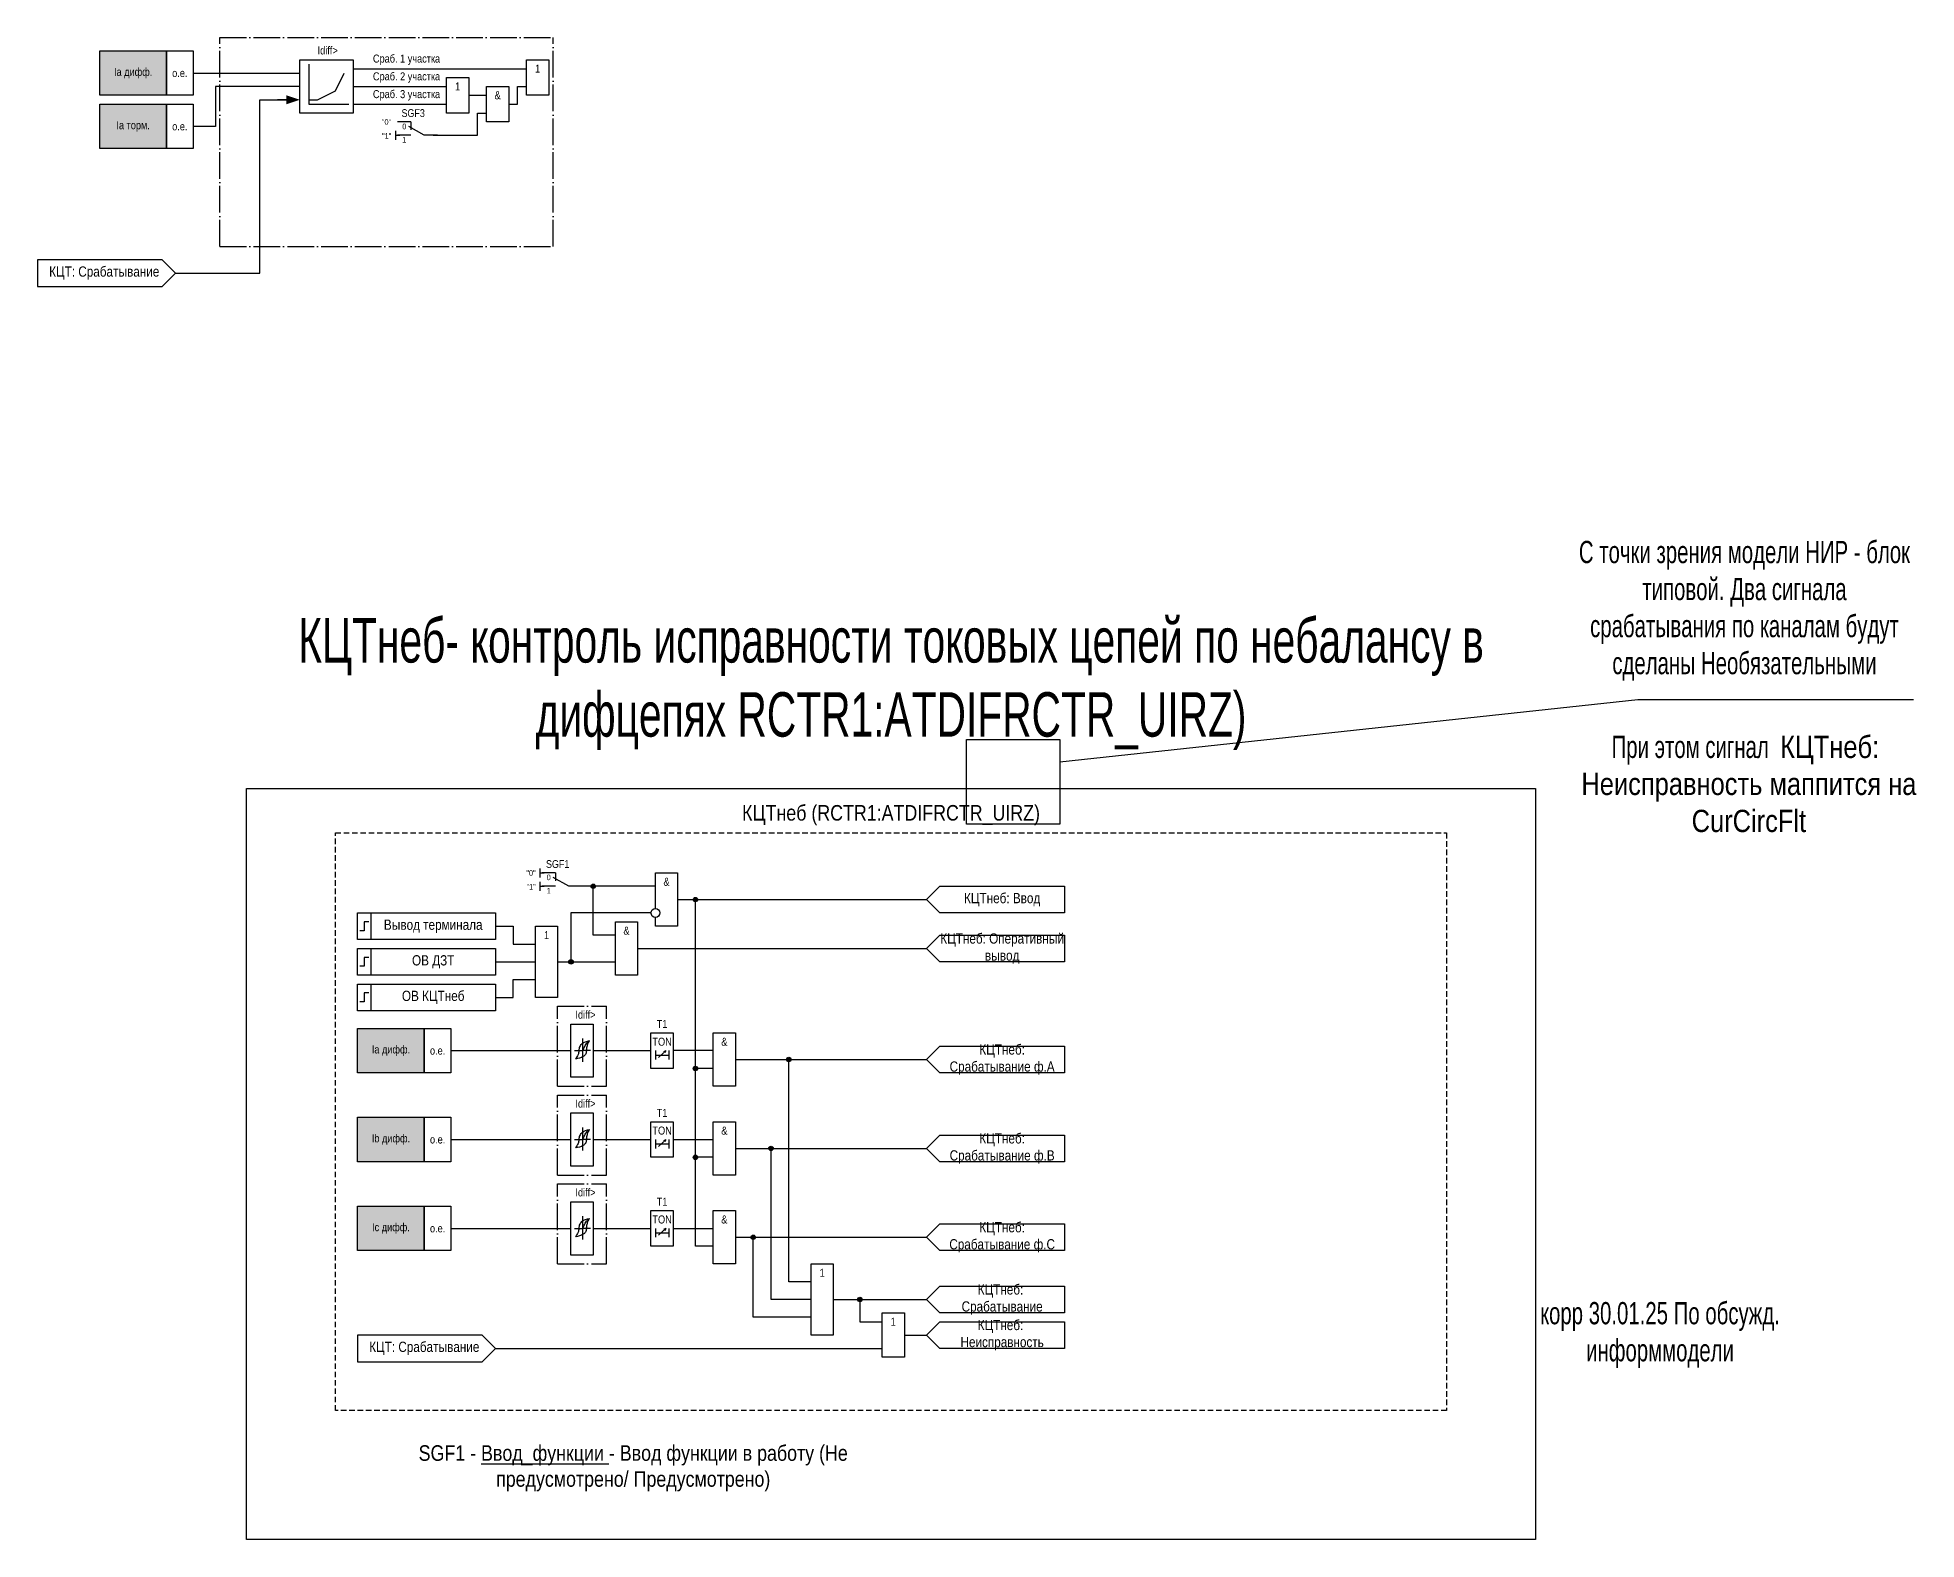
# Model space of a CAD drawing. Header units: millimetres. Extents: x -2824 to 4649, y -997 to 959.
# Drawn here: x 3345 to 3767.7, y -510 to -172 of the extents above; entities that cross this region are included whole.
import ezdxf
from ezdxf.enums import TextEntityAlignment as Align

# ---------------------------------------------------------------- set-up
doc = ezdxf.new("R2010")
doc.units = ezdxf.units.MM
doc.linetypes.add('ACAD_ISO04W100', pattern=[30, 24, -3, 0, -3])
doc.linetypes.add('штриховая2', pattern=[0.375, 0.25, -0.125])
doc.layers.add('TEXT', color=7, linetype='Continuous', lineweight=25)
doc.layers.add('Основная', color=7, linetype='Continuous')
doc.styles.add('1.8_Gost_RD', font='ARIALN.TTF', dxfattribs={"height": 1.8})
doc.styles.add('2.5_Gost_RD', font='ARIALN.TTF', dxfattribs={"height": 2.5})
doc.styles.add('3.5_Gost_RD', font='ARIALN.TTF', dxfattribs={"height": 3.5})
doc.styles.add('Вывод', font='ARIALN.TTF', dxfattribs={"height": 2.5})
doc.styles.add('Компонент', font='ARIALN.TTF', dxfattribs={"height": 3.5})

# ---------------------------------------------------------------- blocks, each defined once
blk = doc.blocks.new('*U49')
at = {"layer": 'Основная', "linetype": 'ACAD_ISO04W100', "ltscale": 0.25}
for p, q in [((0, 0), (75, 0)), ((0, -47), (0, 0)), ((75, -47), (75, 0)), ((0, -47), (75, -47))]:
    blk.add_line(p, q, dxfattribs=at)
at = {"layer": 'Основная', "style": 'Компонент'}
blk.add_attdef('ОУ', text='', height=3.5, dxfattribs=at).set_placement((75, 0), align=Align.MIDDLE_CENTER)
blk = doc.blocks.new('*U32')
at = {"layer": 'Основная', "color": 0}
blk.add_line((0, 0), (7, 4), dxfattribs=at)
at = {"layer": 'Основная', "ltscale": 0.35}
blk.add_line((6, 6), (6, 2.5), dxfattribs=at)
blk = doc.blocks.new('*U33')
at = {"layer": 'Основная', "color": 0}
for p, q in [((-3, 6), (-9, 6)), ((-3, 0), (-9, 0)), ((9, 0), (3, 0))]:
    blk.add_line(p, q, dxfattribs=at)
at = {"layer": 'Основная', "ltscale": 0.25, "xscale": -1}
blk.add_blockref('*U32', (3, 0), dxfattribs=at)
at = {"layer": 'Основная'}
for tag, height, style, p in [('ОУ', 3.5, 'Компонент', (-2, 10)), ('В1', 2.5, 'Вывод', (-14, 6)), ('В2', 2.5, 'Вывод', (-6, 4)), ('В3', 2.5, 'Вывод', (-6, -2))]:
    blk.add_attdef(tag, text='', height=height, dxfattribs=dict(at, style=style)).set_placement(p, align=Align.MIDDLE_CENTER)
blk = doc.blocks.new('*U51')
at = {"ltscale": 0.25}
blk.add_line((-1, 0), (-5, 0), dxfattribs=at)
blk.add_lwpolyline([(-3, 0, 2, 0, 0), (0, 0, 0, 0, 0)], format="xyseb", dxfattribs=at)
at = {"layer": 'Основная', "style": 'Вывод'}
blk.add_attdef('ОТ', text='', height=2.5, dxfattribs=at).set_placement((-4, 0), align=Align.MIDDLE_CENTER)
blk = doc.blocks.new('*U24')
at = {"layer": 'Основная', "linetype": 'ACAD_ISO04W100', "ltscale": 0.25}
for p, q in [((0, 0), (11, 0)), ((0, -18), (0, 0)), ((11, -18), (11, 0)), ((0, -18), (11, -18))]:
    blk.add_line(p, q, dxfattribs=at)
at = {"layer": 'Основная', "style": 'Компонент'}
blk.add_attdef('ОУ', text='', height=3.5, dxfattribs=at).set_placement((11, 0), align=Align.MIDDLE_CENTER)
blk = doc.blocks.new('Точка')
at = {"ltscale": 100}
h = blk.add_hatch(color=256, dxfattribs=at)
h.dxf.hatch_style = 1
edge = h.paths.add_edge_path()
edge.add_arc((0, 0), 0.5, 0, 360)
blk.add_circle((0, 0), 0.5, dxfattribs=at)

msp = doc.modelspace()

# ---------------------------------------------------------------- hatches: boundary and pattern name
at = {"ltscale": 100, "true_color": 0xf7941d}
h = msp.add_hatch(color=30, dxfattribs=at)
h.dxf.hatch_style = 1
h.paths.add_polyline_path([(3359, -175), (3374, -175), (3374, -185), (3359, -185)])
h = msp.add_hatch(color=30, dxfattribs=at)
h.dxf.hatch_style = 1
h.paths.add_polyline_path([(3359, -187), (3374, -187), (3374, -197), (3359, -197)])
h = msp.add_hatch(color=30, dxfattribs=at)
h.dxf.hatch_style = 1
h.paths.add_polyline_path([(3417, -395), (3432, -395), (3432, -405), (3417, -405)])
h = msp.add_hatch(color=30, dxfattribs=at)
h.dxf.hatch_style = 1
h.paths.add_polyline_path([(3417, -415), (3432, -415), (3432, -425), (3417, -425)])
h = msp.add_hatch(color=30, dxfattribs=at)
h.dxf.hatch_style = 1
h.paths.add_polyline_path([(3417, -435), (3432, -435), (3432, -445), (3417, -445)])

# ---------------------------------------------------------------- linework, layer by layer
at = {"ltscale": 100}
for p, q in [((3416, -179), (3455, -179)), ((3416, -183), (3437, -183)), ((3442, -185), (3446, -185)), ((3416, -187), (3437, -187)), ((3425.5, -193), (3425.5, -195)), ((3425.5, -194), (3426.5, -194)), ((3458, -359), (3458, -361)), ((3458, -360), (3459, -360)), ((3458, -362), (3458, -364)), ((3458, -363), (3459, -363)), ((3448, -380), (3457, -380)), ((3462, -380), (3475, -380)), ((3448, -467), (3535, -467))]:
    msp.add_line(p, q, dxfattribs=at)
at = {"color": 67, "ltscale": 100, "true_color": 0x727430}
for p, q in [((3575, -335), (3705, -321)), ((3705, -321), (3767, -321))]:
    msp.add_line(p, q, dxfattribs=at)
at = {"color": 7, "ltscale": 100}
for p, q in [((3484.7, -401.54), (3486.37, -400.05)), ((3486.37, -400.05), (3485.85, -400.27)), ((3486.37, -400.05), (3486.11, -400.52)), ((3484.7, -421.54), (3486.37, -420.05)), ((3486.37, -420.05), (3485.85, -420.27)), ((3486.37, -420.05), (3486.11, -420.52)), ((3484.7, -441.54), (3486.37, -440.05)), ((3486.37, -440.05), (3485.85, -440.27)), ((3486.37, -440.05), (3486.11, -440.52))]:
    msp.add_line(p, q, dxfattribs=at)
at = {"ltscale": 100}
for points in [[(3359, -175), (3374, -175), (3374, -185), (3359, -185)], [(3374, -175), (3380, -175), (3380, -185), (3374, -185)], [(3359, -187), (3374, -187), (3374, -197), (3359, -197)], [(3374, -187), (3380, -187), (3380, -197), (3374, -197)], [(3417, -369), (3420, -369), (3420, -375), (3417, -375)], [(3417, -369), (3448, -369), (3448, -375), (3417, -375)], [(3457, -372), (3462, -372), (3462, -388), (3457, -388)], [(3417, -377), (3420, -377), (3420, -383), (3417, -383)], [(3417, -377), (3448, -377), (3448, -383), (3417, -383)], [(3417, -385), (3420, -385), (3420, -391), (3417, -391)], [(3417, -385), (3448, -385), (3448, -391), (3417, -391)], [(3417, -395), (3432, -395), (3432, -405), (3417, -405)], [(3432, -395), (3438, -395), (3438, -405), (3432, -405)], [(3483, -396), (3488, -396), (3488, -404), (3483, -404)], [(3417, -415), (3432, -415), (3432, -425), (3417, -425)], [(3432, -415), (3438, -415), (3438, -425), (3432, -425)], [(3483, -416), (3488, -416), (3488, -424), (3483, -424)], [(3417, -435), (3432, -435), (3432, -445), (3417, -445)], [(3432, -435), (3438, -435), (3438, -445), (3432, -445)], [(3483, -436), (3488, -436), (3488, -444), (3483, -444)], [(3519, -448), (3524, -448), (3524, -464), (3519, -464)], [(3535, -459), (3540, -459), (3540, -469), (3535, -469)]]:
    msp.add_lwpolyline(points, close=True, dxfattribs=at)
for points in [[(3406, -178), (3406, -187)], [(3406, -186), (3408, -186), (3412, -184), (3414, -180)], [(3404, -183), (3385, -183), (3385, -192), (3380, -192)], [(3451, -187), (3453, -187), (3453, -183), (3455, -183)], [(3376, -225), (3395, -225), (3395, -186), (3403, -186)], [(3406, -187), (3415, -187)], [(3434, -194), (3444, -194), (3444, -189), (3446, -189)], [(3475, -374), (3470, -374), (3470, -363), (3465, -363)], [(3484, -363), (3470, -363)], [(3489, -366), (3545, -366)], [(3497, -404), (3493, -404), (3493, -366)], [(3483, -369), (3465, -369), (3465, -380)], [(3448, -372), (3452, -372), (3452, -376), (3457, -376)], [(3475, -374), (3470, -374)], [(3480, -377), (3545, -377)], [(3448, -388), (3452, -388), (3452, -384), (3457, -384)], [(3484, -400), (3484, -402)], [(3484, -401), (3487, -401)], [(3487, -400), (3487, -402)], [(3497, -400), (3488, -400)], [(3497, -424), (3493, -424), (3493, -404)], [(3502, -402), (3545, -402)], [(3519, -452), (3514, -452), (3514, -402)], [(3484, -420), (3484, -422)], [(3484, -421), (3487, -421)], [(3487, -420), (3487, -422)], [(3488, -420), (3497, -420)], [(3502, -422), (3545, -422)], [(3519, -456), (3510, -456), (3510, -422)], [(3497, -444), (3493, -444), (3493, -424)], [(3484, -440), (3484, -442)], [(3484, -441), (3487, -441)], [(3487, -440), (3487, -442)], [(3488, -440), (3497, -440)], [(3502, -442), (3545, -442)], [(3519, -460), (3506, -460), (3506, -442)], [(3524, -456), (3545, -456)], [(3530, -456), (3530, -461), (3530, -461), (3530, -461), (3535, -461)], [(3540, -464), (3545, -464)]]:
    msp.add_lwpolyline(points, dxfattribs=at)
at = {"color": 67, "ltscale": 100, "true_color": 0x727430}
msp.add_lwpolyline([(3554, -330), (3575, -330), (3575, -349), (3554, -349)], close=True, dxfattribs=at)
at = {"color": 3, "ltscale": 100}
msp.add_lwpolyline([(3392, -341), (3682, -341), (3682, -510), (3392, -510)], close=True, dxfattribs=at)
at = {"lineweight": 30, "ltscale": 100}
for points in [[(3419.5, -371), (3418.5, -371), (3418.5, -373), (3417.5, -373)], [(3419.5, -379), (3418.5, -379), (3418.5, -381), (3417.5, -381)], [(3419.5, -387), (3418.5, -387), (3418.5, -389), (3417.5, -389)]]:
    msp.add_lwpolyline(points, dxfattribs=at)
at = {"layer": 'Основная', "ltscale": 100}
for p, q in [((3404, -178.5), (3404, -177)), ((3404, -177), (3416, -177)), ((3416, -177), (3416, -183)), ((3404, -186), (3404, -178)), ((3416, -183), (3416, -189)), ((3404, -189), (3404, -186)), ((3416, -189), (3404, -189)), ((3465, -395.5), (3465, -394)), ((3465, -394), (3470, -394)), ((3465, -403), (3465, -395)), ((3470, -394), (3470, -400)), ((3470, -400), (3483, -400)), ((3470, -400), (3470, -406)), ((3465, -406), (3465, -403)), ((3470, -406), (3465, -406)), ((3465, -415.5), (3465, -414)), ((3465, -414), (3470, -414)), ((3470, -414), (3470, -420)), ((3465, -423), (3465, -415)), ((3470, -420), (3483, -420)), ((3470, -420), (3470, -426)), ((3465, -426), (3465, -423)), ((3470, -426), (3465, -426)), ((3465, -435.5), (3465, -434)), ((3465, -434), (3470, -434)), ((3465, -443), (3465, -435)), ((3470, -434), (3470, -440)), ((3465, -446), (3465, -443)), ((3470, -440), (3483, -440)), ((3470, -440), (3470, -446)), ((3470, -446), (3465, -446))]:
    msp.add_line(p, q, dxfattribs=at)
at = {"layer": 'Основная', "color": 7, "ltscale": 100}
for p, q in [((3380, -180), (3404, -180)), ((3438, -400), (3465, -400)), ((3465.79, -400), (3467.6, -400)), ((3469.42, -400), (3467.6, -400)), ((3438, -420), (3465, -420)), ((3465.79, -420), (3467.6, -420)), ((3469.42, -420), (3467.6, -420)), ((3438, -440), (3465, -440)), ((3465.79, -440), (3467.6, -440)), ((3469.42, -440), (3467.6, -440))]:
    msp.add_line(p, q, dxfattribs=at)
at = {"layer": 'Основная'}
for p, q in [((3467.6, -397.28), (3467.6, -402.48)), ((3467.6, -417.28), (3467.6, -422.48)), ((3467.6, -437.28), (3467.6, -442.48))]:
    msp.add_line(p, q, dxfattribs=at)
at = {"layer": 'Основная', "ltscale": 100}
for points in [[(3455, -177), (3460, -177), (3460, -185), (3455, -185)], [(3437, -181), (3442, -181), (3442, -189), (3437, -189)], [(3446, -183), (3451, -183), (3451, -191), (3446, -191)], [(3345, -222), (3345, -228), (3373, -228), (3376, -225), (3373, -222)], [(3576, -363), (3576, -369), (3548, -369), (3545, -366), (3548, -363)], [(3475, -371), (3480, -371), (3480, -383), (3475, -383)], [(3576, -374), (3576, -380), (3548, -380), (3545, -377), (3548, -374)], [(3497, -396), (3502, -396), (3502, -408), (3497, -408)], [(3576, -399), (3576, -405), (3548, -405), (3545, -402), (3548, -399)], [(3497, -416), (3502, -416), (3502, -428), (3497, -428)], [(3576, -419), (3576, -425), (3548, -425), (3545, -422), (3548, -419)], [(3497, -436), (3502, -436), (3502, -448), (3497, -448)], [(3576, -439), (3576, -445), (3548, -445), (3545, -442), (3548, -439)], [(3576, -453), (3576, -459), (3548, -459), (3545, -456), (3548, -453)], [(3417, -464), (3417, -470), (3445, -470), (3448, -467), (3445, -464)], [(3576, -461), (3576, -467), (3548, -467), (3545, -464), (3548, -461)]]:
    msp.add_lwpolyline(points, close=True, dxfattribs=at)
at = {"layer": 'Основная', "linetype": 'штриховая2', "ltscale": 5}
msp.add_lwpolyline([(3412, -351), (3662, -351), (3662, -481), (3412, -481)], close=True, dxfattribs=at)
at = {"layer": 'Основная', "ltscale": 100}
msp.add_lwpolyline([(3484, -368), (3484, -360), (3489, -360), (3489, -372), (3484, -372), (3484, -370)], dxfattribs=at)
msp.add_circle((3484, -369), 1, dxfattribs=at)
at = {"layer": 'Основная'}
for points in [[(3466.8, -400.08), (3466.6, -400.87), (3466, -401.88)], [(3468.48, -400.08), (3468.25, -400.87), (3467.76, -401.33), (3466, -401.88)], [(3466.8, -400.08), (3466.95, -399.29), (3467.44, -398.46), (3469.2, -397.74)], [(3467.6, -400), (3468, -399.28), (3468.47, -398.4), (3469.2, -397.74)], [(3468.48, -400.08), (3468.6, -399.29), (3468.81, -398.46), (3469.2, -397.74)], [(3466.8, -420.08), (3466.95, -419.29), (3467.44, -418.46), (3469.2, -417.74)], [(3467.6, -420), (3468, -419.28), (3468.47, -418.4), (3469.2, -417.74)], [(3468.48, -420.08), (3468.6, -419.29), (3468.81, -418.46), (3469.2, -417.74)], [(3466.8, -420.08), (3466.6, -420.87), (3466, -421.88)], [(3468.48, -420.08), (3468.25, -420.87), (3467.76, -421.33), (3466, -421.88)], [(3466.8, -440.08), (3466.95, -439.29), (3467.44, -438.46), (3469.2, -437.74)], [(3467.6, -440), (3468, -439.28), (3468.47, -438.4), (3469.2, -437.74)], [(3468.48, -440.08), (3468.6, -439.29), (3468.81, -438.46), (3469.2, -437.74)], [(3466.8, -440.08), (3466.6, -440.87), (3466, -441.88)], [(3468.48, -440.08), (3468.25, -440.87), (3467.76, -441.33), (3466, -441.88)]]:
    msp.add_spline(points, degree=3, dxfattribs=at)

# ---------------------------------------------------------------- block references
at = {"layer": 'Основная', "ltscale": 0.25}
for name, p in [('*U49', (3386, -172)), ('*U51', (3404, -186)), ('*U24', (3462, -390)), ('*U24', (3462, -410)), ('*U24', (3462, -430))]:
    msp.add_blockref(name, p, dxfattribs=at)
at = {"layer": 'Основная', "ltscale": 0.25, "xscale": 0.5, "yscale": 0.5, "zscale": 0.5}
for p, values in [((3430.5, -194), {'ОУ': 'SGF3', 'В1': '"0"', 'В2': '0', 'В3': '1'}), ((3463, -363), {'ОУ': 'SGF1', 'В1': '"0"', 'В2': '0', 'В3': '1'})]:
    msp.add_blockref('*U33', p, dxfattribs=at).add_auto_attribs(values)
at = {"layer": 'Основная', "ltscale": 100}
for p in [(3470, -363), (3493, -366), (3465, -380), (3514, -402), (3493, -404), (3510, -422), (3493, -424), (3506, -442), (3530, -456)]:
    msp.add_blockref('Точка', p, dxfattribs=at)

# ---------------------------------------------------------------- texts
at = {"ltscale": 100, "attachment_point": 5}
for s, insert, char_height, width, style in [('Ia дифф.', (3366.5, -180), 1.8, 15, '1.8_Gost_RD'), ('о.е.', (3377, -180), 1.8, 6, '1.8_Gost_RD'), ('Ia торм.', (3366.5, -192), 1.8, 15, '1.8_Gost_RD'), ('о.е.', (3377, -192), 1.8, 6, '1.8_Gost_RD'), ('Вывод терминала', (3434, -372), 2.3, 28, '2.5_Gost_RD'), ('1', (3459.5, -374), 1.8, 5, '2.5_Gost_RD'), ('TON', (3485.5, -398), 1.8, 5, '2.5_Gost_RD'), ('T1', (3485.5, -394), 1.8, 5, '2.5_Gost_RD'), ('Ia дифф.', (3424.5, -400), 1.8, 15, '1.8_Gost_RD'), ('о.е.', (3435, -400), 1.8, 6, '1.8_Gost_RD'), ('T1', (3485.5, -414), 1.8, 5, '2.5_Gost_RD'), ('TON', (3485.5, -418), 1.8, 5, '2.5_Gost_RD'), ('Ib дифф.', (3424.5, -420), 1.8, 15, '1.8_Gost_RD'), ('о.е.', (3435, -420), 1.8, 6, '1.8_Gost_RD'), ('T1', (3485.5, -434), 1.8, 5, '2.5_Gost_RD'), ('Ic дифф.', (3424.5, -440), 1.8, 15, '1.8_Gost_RD'), ('о.е.', (3435, -440), 1.8, 6, '1.8_Gost_RD'), ('TON', (3485.5, -438), 1.8, 5, '2.5_Gost_RD')]:
    msp.add_mtext(s, dxfattribs=dict(at, insert=insert, char_height=char_height, width=width, style=style))
at = {"ltscale": 100, "char_height": 1.25, "attachment_point": 1, "style": '3.5_Gost_RD'}
for insert in [(3422.5, -193.5), (3455, -362.5)]:
    msp.add_mtext_dynamic_manual_height_columns('"1"', width=2, gutter_width=17.5, heights=[0], dxfattribs=dict(at, insert=insert))
at = {"color": 67, "ltscale": 100, "true_color": 0x727430, "char_height": 5, "width": 75.7185, "attachment_point": 5, "style": '3.5_Gost_RD'}
for s, insert in [('{\\W0.8;С точки зрения модели НИР - блок типовой. Два сигнала срабатывания по каналам будут сделаны Необязательными}', (3729, -301)), ('{\\W0.8;При этом сигнал  \\W1;\\C256;КЦТнеб:  Неисправность }маппится на CurCircFlt ', (3730, -340)), ('{\\W0.8;корр 30.01.25 По обсужд. информмодели}', (3710, -464))]:
    msp.add_mtext(s, dxfattribs=dict(at, insert=insert))
at = {"color": 2, "ltscale": 100, "insert": (3537, -317.5), "char_height": 10, "width": 290, "attachment_point": 5, "style": '3.5_Gost_RD'}
msp.add_mtext('{\\W0.8;\\C3;КЦТнеб- контроль исправности токовых цепей по небалансу в дифцепях RCTR1:ATDIFRCTR_UIRZ)}', dxfattribs=at)
at = {"color": 30, "ltscale": 100, "char_height": 3.5, "attachment_point": 5, "style": '3.5_Gost_RD'}
for s, insert, width in [('\\pt108.5;КЦТнеб (RCTR1:ATDIFRCTR_UIRZ)', (3537, -347), 250), ('SGF1 - {\\LВвод_функции} - Ввод функции в работу (Не предусмотрено/ Предусмотрено)', (3479, -494), 111.8874)]:
    msp.add_mtext(s, dxfattribs=dict(at, insert=insert, width=width))
at = {"layer": 'TEXT', "color": 0, "ltscale": 100, "insert": (3434, -380), "char_height": 2.3, "width": 28, "attachment_point": 5, "style": '2.5_Gost_RD'}
msp.add_mtext('{\\C256;ОВ ДЗТ}', dxfattribs=at)
at = {"layer": 'Основная', "color": 7, "ltscale": 100, "char_height": 1.8, "attachment_point": 1, "style": '1.8_Gost_RD'}
for insert in [(3408, -174), (3466, -391), (3466, -411), (3466, -431)]:
    msp.add_mtext_dynamic_manual_height_columns('Idiff>', width=4, gutter_width=17.5, heights=[0], dxfattribs=dict(at, insert=insert))
at = {"layer": 'Основная', "ltscale": 100, "attachment_point": 5, "style": '2.5_Gost_RD'}
for s, insert, char_height, width in [('Сраб. 1 участка', (3428, -177), 1.8, 22.8857), ('Сраб. 2 участка', (3428, -181), 1.8, 22.8857), ('1', (3457.5, -179), 1.8, 5), ('Сраб. 3 участка', (3428, -185), 1.8, 22.8857), ('1', (3439.5, -183), 1.8, 5), ('&', (3448.5, -185), 1.8, 5), ('&', (3486.5, -362), 1.8, 5), ('КЦТнеб: Ввод', (3562, -366), 2.3, 28), ('&', (3477.5, -373), 1.8, 5), ('&', (3499.5, -398), 1.8, 5), ('&', (3499.5, -418), 1.8, 5), ('&', (3499.5, -438), 1.8, 5), ('1', (3521.5, -450), 1.8, 5), ('1', (3537.5, -461), 1.8, 5), ('КЦТнеб:  Неисправность', (3562, -464), 2.3, 28), ('КЦТ: Срабатывание', (3432, -467), 2.3, 26.5083)]:
    msp.add_mtext(s, dxfattribs=dict(at, insert=insert, char_height=char_height, width=width))
at = {"layer": 'Основная', "color": 0, "ltscale": 100, "char_height": 2.3, "attachment_point": 5, "style": '2.5_Gost_RD'}
for s, insert, width in [('{\\C256;КЦТ: Срабатывание}', (3360, -225), 26.5083), ('{\\C256;КЦТнеб: Оперативный вывод}', (3562, -377), 28), ('{\\C256;ОВ КЦТнеб}', (3434, -388), 28), ('{\\C256;КЦТнеб: Срабатывание ф.А}', (3562, -402), 26.5083), ('{\\C256;КЦТнеб: Срабатывание ф.В}', (3562, -422), 25.2956), ('{\\C256;КЦТнеб: Срабатывание ф.С}', (3562, -442), 25.7463), ('{\\C256;КЦТнеб:  Срабатывание}', (3562, -456), 28)]:
    msp.add_mtext(s, dxfattribs=dict(at, insert=insert, width=width))

doc.saveas('drawing.dxf')
